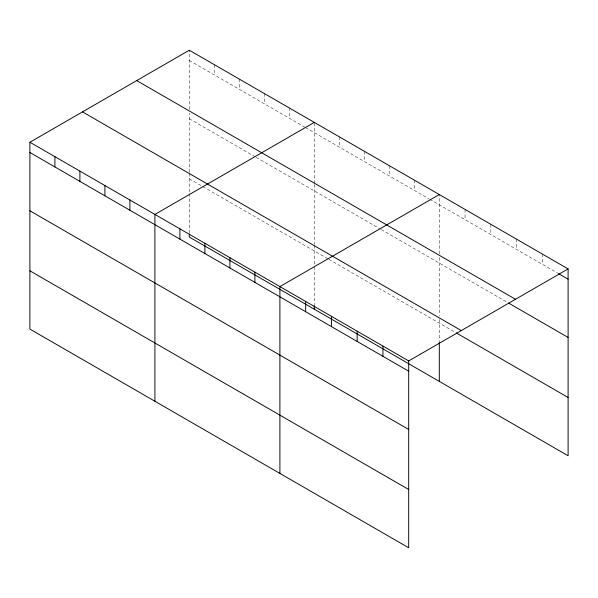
<?xml version="1.0" encoding="UTF-8"?>
<svg xmlns="http://www.w3.org/2000/svg" width="598" height="598" viewBox="0 0 598 598"><rect width="100%" height="100%" fill="white"/><g stroke="black" fill="none" stroke-linecap="round" stroke-linejoin="round"><path stroke-width="0.45" stroke-dasharray="2.99 2.24" d="M189.304 172.314L189.304 113.194M189.304 109.494L189.304 50.217M314.309 184.438L314.309 244.485M314.309 183.511L314.309 122.388M439.313 257.529L439.313 315.729M439.313 253.829L439.313 194.552M189.304 60.473L304.629 127.053M305.436 127.516L428.826 198.753M429.633 199.224L557.635 273.122M189.304 118.74L255.436 156.923M256.243 157.386L380.44 229.094M381.247 229.557L507.732 302.581M189.304 178.78L328.018 258.867M328.825 259.33L455.407 332.413M542.341 254.038L542.341 264.294M516.582 239.17L516.582 249.418M490.823 224.295L490.823 234.551M465.072 209.427L465.072 219.683M439.313 319.429L439.313 341.622M414.309 180.125L414.309 190.373M389.313 165.691L389.313 175.939M364.309 151.257L364.309 161.505M339.313 136.822L339.313 147.071M314.309 245.412L314.309 265.751M314.309 266.678L314.309 304.599M289.312 107.954L289.312 118.202M264.309 93.52L264.309 103.768M239.305 79.086L239.305 89.341M214.308 64.651L214.308 74.907M189.304 173.241L189.304 192.661M189.304 193.58L189.304 233.355"/><path stroke-width="0.9" d="M408.696 429.469L408.696 360.945L29.9 142.249L29.9 329.087L408.696 547.783L408.696 429.469L29.9 210.78M189.304 234.281L189.304 237.055L568.1 455.751L568.1 268.913L189.304 50.217L29.9 142.249M314.309 122.388L154.904 214.42L154.904 401.258M439.313 194.552L279.901 286.591L279.901 473.429M408.696 360.945L568.1 268.913M558.442 273.585L568.1 279.161M136.703 80.588L515.498 299.284M508.532 303.044L568.1 337.436M82.502 111.878L461.297 330.574M456.214 332.877L568.1 397.476M29.9 152.505L408.696 371.194M29.9 270.819L408.696 489.508M439.313 342.542L439.313 381.397M382.937 346.07L382.937 356.326M357.178 331.202L357.178 341.458M331.419 316.327L331.419 326.583M314.309 305.526L314.309 309.226M305.66 301.459L305.66 311.715M254.905 272.157L254.905 282.406M229.901 257.723L229.901 267.971M204.905 243.289L204.905 253.537M179.901 228.855L179.901 239.103M129.901 199.986L129.901 210.242M104.904 185.552L104.904 195.808M79.9 171.118L79.9 181.373M54.904 156.683L54.904 166.939"/></g></svg>
